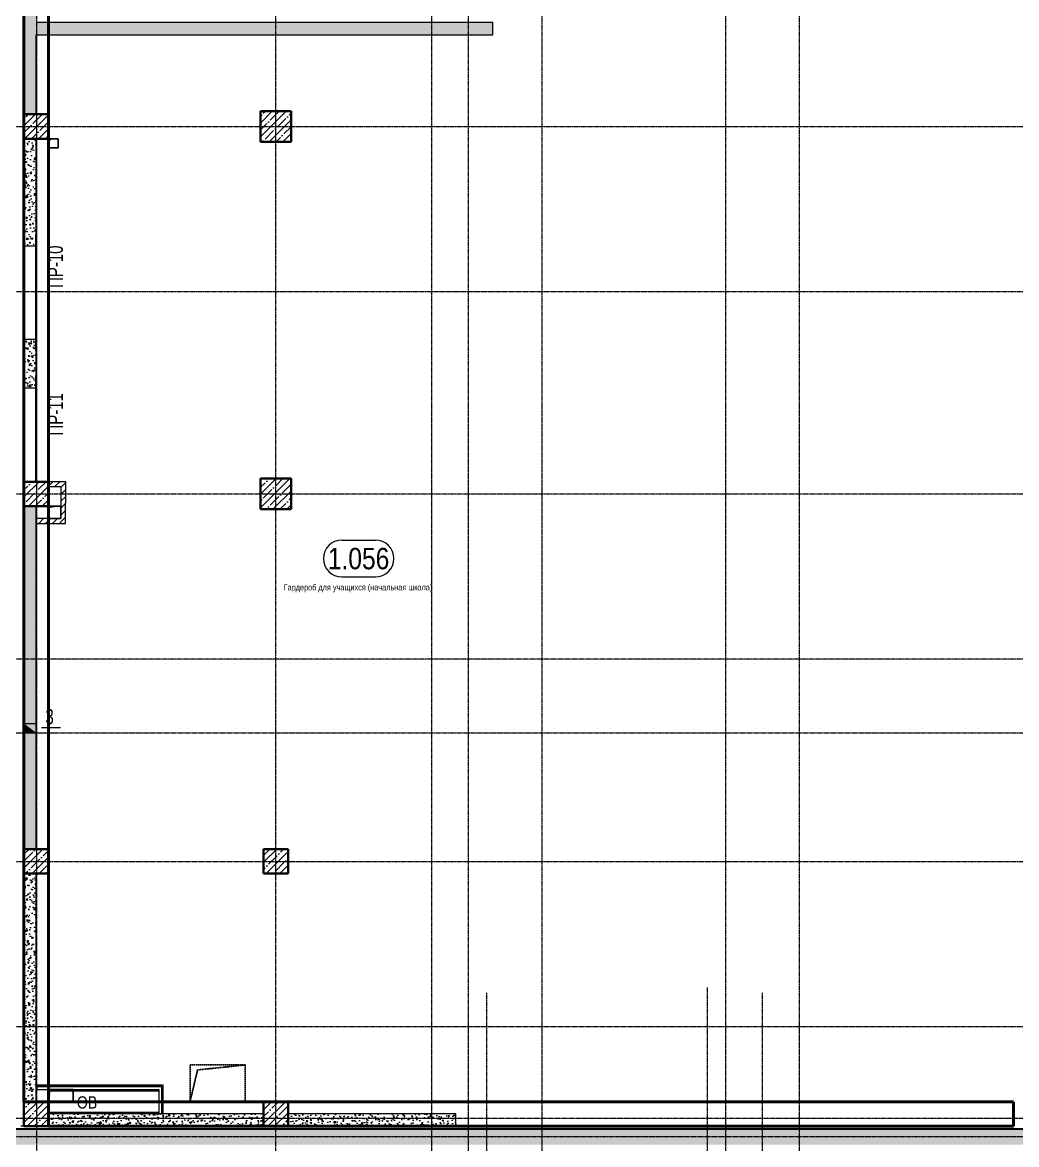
# Model space of a CAD drawing. Header units: millimetres. Extents: x -7155 to 483283, y -227682 to 148426.
# Drawn here: x 45825 to 62050, y 68275 to 86600 of the extents above; entities that cross this region are included whole.
import ezdxf
from ezdxf.enums import TextEntityAlignment as Align

# ---------------------------------------------------------------- set-up
doc = ezdxf.new("R2010")
doc.units = ezdxf.units.MM
for name, pattern in [('CENTER2', [28.575, 19.05, -3.175, 3.175, -3.175]), ('HIDDEN', [9.525, 6.35, -3.175]), ('HIDDEN2', [4.7625, 3.175, -1.5875])]:
    doc.linetypes.add(name, pattern=pattern)
doc.layers.get('Defpoints').update_dxf_attribs({"color": 140})
for name, color, linetype, lineweight in [('A-Wall-Open', 8, 'Continuous', 0), ('АР_Area', 5, 'Continuous', 5), ('АР_Колонны', 70, 'Continuous', 30), ('АР_Мебель', 8, 'Continuous', 5), ('АР_Отв. марка', 4, 'Continuous', 9), ('АР_Стены ГКЛ', 1, 'Continuous', 15), ('АР_Стены ЖБ', 7, 'Continuous', 30), ('АР_Стены ПЕНОблок', 52, 'Continuous', 20), ('АР_Тонкая', 254, 'Continuous', 5), ('АР_Штриховка', 8, 'Continuous', 0), ('ОВ_Отопление', 30, 'Continuous', 5)]:
    doc.layers.add(name, color=color, linetype=linetype, lineweight=lineweight)
doc.layers.add('АР_Оси_РД_100', color=7, linetype='Continuous', lineweight=0, true_color=0x525252)
doc.layers.add('РД_Оси_100', color=7, linetype='Continuous', lineweight=0, true_color=0x525252)
for name, color, linetype, lineweight, plot in [('КР_Балки-0.5', 60, 'Continuous', 50, False), ('РД_Проем', 230, 'Continuous', 0, False), ('РД_проем_инж перемыч_подсчет', 50, 'Continuous', 30, False)]:
    doc.layers.add(name, color=color, linetype=linetype, lineweight=lineweight, plot=plot)
doc.layers.add('РД_Перемычка инж проемов', color=5, linetype='Continuous')
doc.styles.add('Arial0', font='arial.ttf')
doc.styles.add('style1', font='ARIALN.TTF')
doc.styles.add('ккк', font='isocpeur.ttf', dxfattribs={"width": 0.85, "oblique": 15})

# ---------------------------------------------------------------- blocks, each defined once
blk = doc.blocks.new('СОШ_2200_АР_ОСИ_М100_28.05.24')
at = {"layer": 'АР_Оси_РД_100', "linetype": 'CENTER2'}
for p, q in [((49960, -6155), (49960, 139938.679)), ((-5954.958, 84900), (119910, 84900)), ((119910, 82200), (-5954.958, 82200)), ((-5954.958, 78900), (119910, 78900)), ((119910, 76200), (-5954.958, 76200)), ((-5954.958, 75000), (119910, 75000)), ((-5954.958, 72900), (95715.503, 72900))]:
    blk.add_line(p, q, dxfattribs=at)
for points in [[(46060, -6163.105), (46060, 139538.679), (46130, 139938.679)], [(52500, 139938.679), (52500, -5755), (52358.276, -6155)], [(53100, 139938.679), (53100, -5755), (52949.266, -6155)], [(54300, 139938.679), (54300, -6155)], [(57300, 139938.679), (57300, -6155)], [(58500, 139938.679), (58500, -6155)], [(53400, 70753.904), (53400, -5755), (53550, -6155)], [(57000, 70839.76), (57000, -5755), (56700, -6155)], [(57900, 70753.904), (57900, -6155)], [(119910, 70200), (-5954.958, 70200)], [(95715.503, 68700), (-5454.958, 68700), (-5954.958, 68850)], [(78274.959, 68400), (-5454.958, 68400), (-5954.958, 68250)]]:
    blk.add_lwpolyline(points, dxfattribs=at)
blk = doc.blocks.new('MOK-МаркаПом_овал_ареал')
for p, q in [((-2.75, 3), (2.75, 3)), ((-2.75, -3), (2.75, -3))]:
    blk.add_line(p, q)
for centre, radius, start, end in [((-2.75, 0), 3, 90, 270), ((2.75, 0), 3, 270, 90), ((-3.75, 0), 3.5, 0, 0.001)]:
    blk.add_arc(centre, radius, start, end)
at = {"color": 0, "style": 'style1'}
blk.add_attdef('АР-ПОМЕЩЕНИЕ:НОМЕР', text='', height=3.5, dxfattribs=at).set_placement((0, 0), align=Align.MIDDLE)
blk = doc.blocks.new('MOK-МаркаПроема инж.')
blk.add_line((-1.33, -1.75), (1.8, -1.75))
at = {"color": 0, "style": 'Arial0', "width": 0.7}
blk.add_attdef('АР-ПРОЕМ:Коробка', text='', height=2.5, dxfattribs=at).set_placement((0, 0), align=Align.MIDDLE)
blk = doc.blocks.new('MOK-МаркаПеремычки')
at = {"color": 0, "style": 'ккк', "oblique": 15, "width": 0.85}
blk.add_attdef('АР-ПРОЕМ:ПЕРЕМЫЧКА', text='', height=2.5, dxfattribs=at).set_placement((0, 0), align=Align.MIDDLE)

msp = doc.modelspace()

# ---------------------------------------------------------------- hatches: boundary and pattern name
at = {"layer": 'АР_Стены ГКЛ', "linetype": 'Continuous', "lineweight": 0, "true_color": 0x000000}
h = msp.add_hatch(dxfattribs=at)
h.set_pattern_fill('ANSI31', color=18, scale=15, angle=-360, style=0)
h.paths.add_polyline_path([(46060, 69245), (46060, 69225), (48100, 69225), (48120, 69245)], flags=0)
h = msp.add_hatch(dxfattribs=at)
h.set_pattern_fill('ANSI31', color=18, scale=15, angle=-360, style=0)
h.paths.add_polyline_path([(48120, 69245), (48100, 69225), (48100, 68775), (48120, 68775)], flags=0)
at = {"layer": 'АР_Штриховка', "linetype": 'Continuous', "lineweight": 0, "true_color": 0x000000}
h = msp.add_hatch(dxfattribs=at)
h.set_pattern_fill('AR-CONC', color=18, angle=-315, style=0)
h.paths.add_polyline_path([(46050, 90550), (45850, 90550), (45850, 90000), (46050, 90000)], flags=0)
h.paths.add_polyline_path([(46050, 88000), (45850, 88000), (45850, 86400), (46000, 86467), (46050, 86600)], flags=0)
h.paths.add_polyline_path([(46050, 86400), (46000, 86467), (45850, 86400), (45850, 85100), (46050, 85100)], flags=0)
h = msp.add_hatch(dxfattribs=at)
h.set_pattern_fill('AR-CONC', color=18, angle=45, style=0)
h.paths.add_polyline_path([(46050, 86600), (46000, 86467), (46050, 86400), (53500, 86400), (53500, 86600)], flags=0)
at = {"layer": 'АР_Штриховка', "linetype": 'Continuous', "lineweight": 5, "true_color": 0x000000}
h = msp.add_hatch(dxfattribs=at)
h.set_pattern_fill('ANSI35', color=18, scale=25, style=0)
h.paths.add_polyline_path([(45850, 84700), (46250, 84700), (46250, 85100), (45850, 85100)], flags=0)
h = msp.add_hatch(dxfattribs=at)
h.set_pattern_fill('ANSI35', color=18, scale=25, style=0)
h.paths.add_polyline_path([(49710, 84650), (50210, 84650), (50210, 85150), (49710, 85150)], flags=0)
at = {"layer": 'АР_Штриховка', "linetype": 'Continuous', "lineweight": 0, "true_color": 0x000000}
h = msp.add_hatch(dxfattribs=at)
h.set_pattern_fill('AR-CONC', color=18, angle=-315, style=0)
h.paths.add_polyline_path([(46050, 84700), (45850, 84700), (45850, 82950), (46050, 82950)], flags=0)
h.paths.add_polyline_path([(46050, 81420), (45850, 81420), (45850, 80635), (46050, 80635)], flags=0)
at = {"layer": 'АР_Штриховка', "linetype": 'Continuous', "lineweight": 5, "true_color": 0x000000}
h = msp.add_hatch(dxfattribs=at)
h.set_pattern_fill('ANSI35', color=18, scale=25, style=0)
h.paths.add_polyline_path([(45850, 78700), (46250, 78700), (46250, 79100), (45850, 79100)], flags=0)
at = {"layer": 'АР_Штриховка', "linetype": 'Continuous', "lineweight": 0, "ltscale": 0.5, "true_color": 0x000000}
h = msp.add_hatch(dxfattribs=at)
h.set_pattern_fill('ANSI31', color=18, scale=25, angle=-360, style=0)
h.paths.add_polyline_path([(46250, 79100), (46250, 79020), (46451, 79020), (46531, 79100)], flags=0)
h = msp.add_hatch(dxfattribs=at)
h.set_pattern_fill('ANSI31', color=18, scale=25, style=0)
h.paths.add_polyline_path([(46450, 78500), (46530, 78420), (46531, 79100), (46451, 79020)], flags=0)
at = {"layer": 'АР_Штриховка', "linetype": 'Continuous', "lineweight": 5, "true_color": 0x000000}
h = msp.add_hatch(dxfattribs=at)
h.set_pattern_fill('ANSI35', color=18, scale=25, style=0)
h.paths.add_polyline_path([(49710, 78650), (50210, 78650), (50210, 79150), (49710, 79150)], flags=0)
at = {"layer": 'АР_Штриховка', "linetype": 'Continuous', "lineweight": 0, "true_color": 0x000000}
h = msp.add_hatch(dxfattribs=at)
h.set_pattern_fill('AR-CONC', color=18, angle=-315, style=0)
h.paths.add_polyline_path([(46050, 78700), (45850, 78700), (45850, 73100), (46050, 73100)], flags=0)
at = {"layer": 'АР_Штриховка', "linetype": 'Continuous', "lineweight": 0, "ltscale": 0.5, "true_color": 0x000000}
h = msp.add_hatch(dxfattribs=at)
h.set_pattern_fill('ANSI31', color=18, scale=25, angle=-360, style=0)
h.paths.add_polyline_path([(46050, 78500), (46050, 78420), (46530, 78420), (46450, 78500)], flags=0)
at = {"layer": 'АР_Штриховка', "linetype": 'Continuous', "lineweight": 5, "true_color": 0x000000}
h = msp.add_hatch(dxfattribs=at)
h.set_pattern_fill('ANSI35', color=18, scale=25, style=0)
h.paths.add_polyline_path([(45850, 72700), (46250, 72700), (46250, 73100), (45850, 73100)], flags=0)
h = msp.add_hatch(dxfattribs=at)
h.set_pattern_fill('ANSI35', color=18, scale=25, style=0)
h.paths.add_polyline_path([(49760, 72700), (50160, 72700), (50160, 73100), (49760, 73100)], flags=0)
at = {"layer": 'АР_Штриховка', "linetype": 'Continuous', "lineweight": 0, "true_color": 0x000000}
h = msp.add_hatch(dxfattribs=at)
h.set_pattern_fill('AR-CONC', color=18, angle=-315, style=0)
h.paths.add_polyline_path([(46050, 72700), (45850, 72700), (45850, 68975), (46050, 68975)], flags=0)
at = {"layer": 'АР_Штриховка', "linetype": 'Continuous', "lineweight": 5, "true_color": 0x000000}
h = msp.add_hatch(dxfattribs=at)
h.set_pattern_fill('ANSI35', color=18, scale=25, style=0)
h.paths.add_polyline_path([(45850, 68575), (46250, 68575), (46250, 68975), (45850, 68975)], flags=0)
h = msp.add_hatch(dxfattribs=at)
h.set_pattern_fill('ANSI35', color=18, scale=25, style=0)
h.paths.add_polyline_path([(49760, 68575), (50160, 68575), (50160, 68975), (49760, 68975)], flags=0)
at = {"layer": 'АР_Штриховка', "linetype": 'Continuous', "lineweight": 0, "true_color": 0x000000}
h = msp.add_hatch(dxfattribs=at)
h.set_pattern_fill('AR-CONC', color=18, angle=-315, style=0)
h.paths.add_polyline_path([(49760, 68575), (49760, 68775), (46250, 68775), (46250, 68575)], flags=0)
h = msp.add_hatch(dxfattribs=at)
h.set_pattern_fill('AR-CONC', color=18, angle=-315, style=0)
h.paths.add_polyline_path([(52900, 68575), (52900, 68775), (50160, 68775), (50160, 68575)], flags=0)
at = {"layer": 'АР_Штриховка', "linetype": 'Continuous', "lineweight": 5, "true_color": 0x000000}
h = msp.add_hatch(dxfattribs=at)
h.set_pattern_fill('ANSI35', color=18, scale=25, style=0)
h.paths.add_polyline_path([(45500, 68525), (45500, 68275), (65800, 68275), (65800, 68525)], flags=0)
at = {"layer": 'ОВ_Отопление', "linetype": 'Continuous', "lineweight": 5, "true_color": 0x000000}
for points in [[(45850, 75150), (45850, 75000), (45950, 75075)], [(45850, 75000), (46050, 75000), (45950, 75075)]]:
    msp.add_hatch(color=18, dxfattribs=at).paths.add_polyline_path(points, flags=0)

# ---------------------------------------------------------------- linework, layer by layer
at = {"color": 18, "linetype": 'Continuous', "true_color": 0x000000}
for p, q in [((46260, 84550), (46260, 84700)), ((46260, 84700), (46410, 84700)), ((46410, 84700), (46410, 84550)), ((46410, 84550), (46260, 84550)), ((46250, 78500), (46250, 78700)), ((46250, 78700), (46450, 78700)), ((46450, 78700), (46450, 78500)), ((46450, 78500), (46250, 78500)), ((46250, 68975), (46250, 69175)), ((46250, 69175), (46650, 69175)), ((46650, 69175), (46650, 68975)), ((46650, 68975), (46250, 68975))]:
    msp.add_line(p, q, dxfattribs=at)
at = {"color": 18, "linetype": 'HIDDEN', "ltscale": 0.07, "true_color": 0x000000}
for p, q in [((48560, 69575), (49460, 69575)), ((48560, 68975), (48560, 69575)), ((48683, 69494), (48560, 68975)), ((49460, 69575), (48683, 69494)), ((49460, 69575), (49460, 68975)), ((49460, 68975), (48560, 68975))]:
    msp.add_line(p, q, dxfattribs=at)
at = {"color": 18, "linetype": 'Continuous', "true_color": 0x000000}
for points in [[(46260, 84550), (46260, 84700), (46280, 84680), (46410, 84700)], [(46250, 78500), (46250, 78700), (46277, 78673), (46450, 78700)], [(46250, 68975), (46250, 69175), (46304, 69148), (46650, 69175)]]:
    msp.add_solid(points, dxfattribs=at)
at = {"layer": 'A-Wall-Open', "color": 18, "linetype": 'Continuous', "lineweight": 0, "true_color": 0x000000}
for p, q in [((45850, 82950), (45850, 81420)), ((46050, 82950), (46050, 81420)), ((45850, 80635), (45850, 79105)), ((46050, 80635), (46050, 79105))]:
    msp.add_line(p, q, dxfattribs=at)
at = {"layer": 'АР_Колонны', "color": 18, "linetype": 'HIDDEN2', "lineweight": 25, "true_color": 0x000000}
for p, q in [((45850, 85100), (46250, 85100)), ((45850, 84700), (45850, 85100)), ((46250, 85100), (46250, 84700)), ((49710, 85150), (50210, 85150)), ((49710, 84650), (49710, 85150)), ((50210, 85150), (50210, 84650)), ((46250, 84700), (45850, 84700)), ((50210, 84650), (49710, 84650)), ((45850, 79100), (46250, 79100)), ((45850, 78700), (45850, 79100)), ((46250, 79100), (46250, 78700)), ((49710, 79150), (50210, 79150)), ((49710, 78650), (49710, 79150)), ((50210, 79150), (50210, 78650)), ((46250, 78700), (45850, 78700)), ((50210, 78650), (49710, 78650)), ((45850, 73100), (46250, 73100)), ((45850, 72700), (45850, 73100)), ((46250, 73100), (46250, 72700)), ((49760, 73100), (50160, 73100)), ((49760, 72700), (49760, 73100)), ((50160, 73100), (50160, 72700)), ((46250, 72700), (45850, 72700)), ((50160, 72700), (49760, 72700)), ((45850, 68975), (46250, 68975)), ((45850, 68575), (45850, 68975)), ((46250, 68975), (46250, 68575)), ((49760, 68975), (50160, 68975)), ((49760, 68575), (49760, 68975)), ((50160, 68975), (50160, 68575)), ((46250, 68575), (45850, 68575)), ((50160, 68575), (49760, 68575))]:
    msp.add_line(p, q, dxfattribs=at)
at = {"layer": 'АР_Колонны', "color": 18, "linetype": 'Continuous', "lineweight": 30, "true_color": 0x000000}
for p, q in [((46250, 85100), (45850, 85100)), ((45850, 85100), (45850, 84700)), ((46250, 84700), (46250, 85100)), ((50210, 85150), (49710, 85150)), ((49710, 85150), (49710, 84650)), ((50210, 84650), (50210, 85150)), ((45850, 84700), (46250, 84700)), ((49710, 84650), (50210, 84650)), ((46250, 79100), (45850, 79100)), ((45850, 79100), (45850, 78700)), ((46250, 78700), (46250, 79100)), ((50210, 79150), (49710, 79150)), ((49710, 79150), (49710, 78650)), ((50210, 78650), (50210, 79150)), ((45850, 78700), (46250, 78700)), ((49710, 78650), (50210, 78650)), ((46250, 73100), (45850, 73100)), ((45850, 73100), (45850, 72700)), ((46250, 72700), (46250, 73100)), ((50160, 73100), (49760, 73100)), ((49760, 73100), (49760, 72700)), ((50160, 72700), (50160, 73100)), ((45850, 72700), (46250, 72700)), ((49760, 72700), (50160, 72700)), ((46250, 68975), (45850, 68975)), ((45850, 68975), (45850, 68575)), ((46250, 68575), (46250, 68975)), ((50160, 68975), (49760, 68975)), ((49760, 68975), (49760, 68575)), ((50160, 68575), (50160, 68975)), ((45850, 68575), (46250, 68575)), ((49760, 68575), (50160, 68575))]:
    msp.add_line(p, q, dxfattribs=at)
at = {"layer": 'АР_Мебель', "color": 18, "true_color": 0x000000}
msp.add_line((44369, 75000), (46398, 75000), dxfattribs=at)
at = {"layer": 'АР_Стены ГКЛ', "color": 18, "linetype": 'Continuous', "lineweight": 5, "true_color": 0x000000}
for p, q in [((46060, 69245), (46060, 69225)), ((48120, 69245), (46060, 69245)), ((46060, 69225), (46060, 69175)), ((48100, 69225), (46060, 69225)), ((46060, 69225), (48100, 69225)), ((46060, 69175), (48050, 69175)), ((48050, 69175), (48050, 68775)), ((48100, 68775), (48100, 69225)), ((48100, 69225), (48100, 68775)), ((48120, 68775), (48120, 69245)), ((48050, 68775), (48100, 68775)), ((48100, 68775), (48120, 68775))]:
    msp.add_line(p, q, dxfattribs=at)
at = {"layer": 'АР_Стены ЖБ', "color": 18, "linetype": 'Continuous', "lineweight": 40, "true_color": 0x000000}
for p, q in [((46250, 85100), (45850, 85100)), ((45850, 85100), (45850, 84700)), ((46250, 84700), (46250, 85100)), ((50210, 85150), (49710, 85150)), ((49710, 85150), (49710, 84650)), ((50210, 84650), (50210, 85150)), ((45850, 84700), (46250, 84700)), ((49710, 84650), (50210, 84650)), ((46250, 79100), (45850, 79100)), ((45850, 79100), (45850, 78700)), ((46250, 78700), (46250, 79100)), ((50210, 79150), (49710, 79150)), ((49710, 79150), (49710, 78650)), ((50210, 78650), (50210, 79150)), ((45850, 78700), (46250, 78700)), ((49710, 78650), (50210, 78650)), ((46250, 73100), (45850, 73100)), ((45850, 73100), (45850, 72700)), ((46250, 72700), (46250, 73100)), ((50160, 73100), (49760, 73100)), ((49760, 73100), (49760, 72700)), ((50160, 72700), (50160, 73100)), ((45850, 72700), (46250, 72700)), ((49760, 72700), (50160, 72700)), ((46250, 68975), (45850, 68975)), ((45850, 68975), (45850, 68575)), ((46250, 68575), (46250, 68975)), ((50160, 68975), (49760, 68975)), ((49760, 68975), (49760, 68575)), ((50160, 68575), (50160, 68975)), ((45850, 68575), (46250, 68575)), ((49760, 68575), (50160, 68575))]:
    msp.add_line(p, q, dxfattribs=at)
at = {"layer": 'АР_Стены ЖБ', "color": 18, "linetype": 'Continuous', "lineweight": 30, "true_color": 0x000000}
msp.add_line((65800, 68525), (45500, 68525), dxfattribs=at)
at = {"layer": 'АР_Стены ПЕНОблок', "color": 18, "linetype": 'Continuous', "lineweight": 20, "true_color": 0x000000}
for p, q in [((45850, 88000), (45850, 86400)), ((53500, 86600), (46050, 86600)), ((53500, 86400), (53500, 86600)), ((45850, 86400), (45850, 85100)), ((46050, 86400), (53500, 86400)), ((46050, 85100), (46050, 86400)), ((45850, 85100), (46050, 85100)), ((46050, 84700), (45850, 84700)), ((45850, 84700), (45850, 82950)), ((46050, 82950), (46050, 84700)), ((45850, 82950), (46050, 82950)), ((46050, 81420), (45850, 81420)), ((45850, 81420), (45850, 80635)), ((46050, 80635), (46050, 81420)), ((45850, 80635), (46050, 80635)), ((46250, 79100), (46250, 79020)), ((46531, 79100), (46250, 79100)), ((46250, 79020), (46451, 79020)), ((46451, 79020), (46450, 78500)), ((46530, 78420), (46531, 79100)), ((46050, 78700), (45850, 78700)), ((45850, 78700), (45850, 73100)), ((46050, 73100), (46050, 78700)), ((46050, 78500), (46050, 78420)), ((46450, 78500), (46050, 78500)), ((46050, 78420), (46530, 78420)), ((45850, 73100), (46050, 73100)), ((46050, 72700), (45850, 72700)), ((45850, 72700), (45850, 68975)), ((46050, 68975), (46050, 72700)), ((45850, 68975), (46050, 68975)), ((49760, 68775), (46250, 68775)), ((46250, 68775), (46250, 68575)), ((49760, 68575), (49760, 68775)), ((52900, 68775), (50160, 68775)), ((50160, 68775), (50160, 68575)), ((52900, 68575), (52900, 68775)), ((46250, 68575), (49760, 68575)), ((50160, 68575), (52900, 68575))]:
    msp.add_line(p, q, dxfattribs=at)
at = {"layer": 'АР_Тонкая', "color": 18, "lineweight": 13, "true_color": 0x000000}
for p, q in [((45850, 100600), (45850, 68575)), ((45850, 68575), (45800, 68575))]:
    msp.add_line(p, q, dxfattribs=at)
at = {"layer": 'КР_Балки-0.5', "color": 18, "ltscale": 200, "true_color": 0x000000}
for p, q in [((45850, 68975), (45850, 100100)), ((46250, 100100), (46250, 68975)), ((46250, 68975), (45850, 68975)), ((46250, 68575), (46250, 68975)), ((46250, 68975), (62000, 68975)), ((46250, 68575), (46250, 68975)), ((46250, 68975), (62000, 68975)), ((62000, 68975), (62000, 68575)), ((62000, 68975), (62000, 68575)), ((62000, 68575), (46250, 68575)), ((62000, 68575), (46250, 68575))]:
    msp.add_line(p, q, dxfattribs=at)
at = {"layer": 'ОВ_Отопление', "color": 18, "linetype": 'Continuous', "lineweight": 9, "true_color": 0x000000}
for p, q in [((45850, 75000), (45850, 75150)), ((45850, 75150), (46050, 75150)), ((46050, 75000), (46050, 75150)), ((45850, 75000), (46050, 75000))]:
    msp.add_line(p, q, dxfattribs=at)
at = {"layer": 'ОВ_Отопление', "color": 18, "true_color": 0x000000}
for p, q in [((46250, 69150), (48050, 69150)), ((46250, 68800), (46250, 69150)), ((48050, 69150), (48050, 68800)), ((48050, 68800), (46250, 68800))]:
    msp.add_line(p, q, dxfattribs=at)
at = {"layer": 'РД_Проем', "color": 18, "linetype": 'Continuous', "lineweight": 0, "true_color": 0x000000}
for p, q in [((45850, 82950), (45850, 81420)), ((46050, 82950), (46050, 81420)), ((45850, 80630), (45850, 79100)), ((46050, 80630), (46050, 79100))]:
    msp.add_line(p, q, dxfattribs=at)
at = {"layer": 'РД_проем_инж перемыч_подсчет', "color": 18, "linetype": 'Continuous', "lineweight": 30, "true_color": 0x000000}
for p, q in [((45850, 81235), (45850, 83135)), ((46050, 81235), (46050, 83135)), ((45850, 79105), (45850, 80805)), ((46050, 79105), (46050, 80805))]:
    msp.add_line(p, q, dxfattribs=at)

# ---------------------------------------------------------------- block references
at = {"layer": 'АР_Area', "color": 18, "linetype": 'Continuous', "lineweight": 5, "true_color": 0x000000}
ref = msp.add_blockref('MOK-МаркаПом_овал_ареал', (51311, 77845), dxfattribs=dict(at, xscale=100, yscale=100, zscale=100))
ref.add_attrib('АР-ПОМЕЩЕНИЕ:НОМЕР', '1.056', dxfattribs={"layer": '0', "color": 0, "height": 350, "style": 'style1'}).set_placement((51311, 77845), align=Align.MIDDLE)
ref.add_attrib('АР-ПОМЕЩЕНИЕ:НАИМЕНОВАНИЕ', 'Гардероб для учащихся (начальная школа)', dxfattribs={"layer": 'Defpoints', "color": 2, "height": 100, "style": 'style1'}).set_placement((51301, 77363), align=Align.MIDDLE)
at = {"layer": 'АР_Отв. марка', "color": 18, "linetype": 'Continuous', "lineweight": 9, "true_color": 0x000000, "xscale": 100, "yscale": 100, "zscale": 100}
msp.add_blockref('MOK-МаркаПроема инж.', (46268, 75263, -320), dxfattribs=at).add_auto_attribs({'АР-ПРОЕМ:Коробка': '3'})
at = {"layer": 'РД_Оси_100'}
msp.add_blockref('СОШ_2200_АР_ОСИ_М100_28.05.24', (0, 0), dxfattribs=at)
at = {"layer": 'РД_Перемычка инж проемов', "color": 18, "linetype": 'Continuous', "lineweight": -3, "true_color": 0x000000}
ref = msp.add_blockref('MOK-МаркаПеремычки', (46359, 82611, 200), dxfattribs=dict(at, xscale=100, yscale=100, zscale=100, rotation=89.99999999999997))
ref.add_attrib('АР-ПРОЕМ:ПЕРЕМЫЧКА', 'ПР-10', dxfattribs={"layer": '0', "color": 0, "height": 250, "rotation": 90, "style": 'Arial0', "width": 0.7}).set_placement((46359, 82611, 200), align=Align.MIDDLE)
ref = msp.add_blockref('MOK-МаркаПеремычки', (46359, 80200, 200), dxfattribs=dict(at, xscale=100, yscale=100, zscale=100, rotation=89.99999999999997))
ref.add_attrib('АР-ПРОЕМ:ПЕРЕМЫЧКА', 'ПР-11', dxfattribs={"layer": '0', "color": 0, "height": 250, "rotation": 90, "style": 'Arial0', "width": 0.7}).set_placement((46359, 80200, 200), align=Align.MIDDLE)

# ---------------------------------------------------------------- texts
at = {"layer": 'ОВ_Отопление', "color": 18, "lineweight": 50, "true_color": 0x000000, "style": 'style1'}
msp.add_text('ОВ', height=200, dxfattribs=at).set_placement((46713, 68863))

doc.saveas('drawing.dxf')
